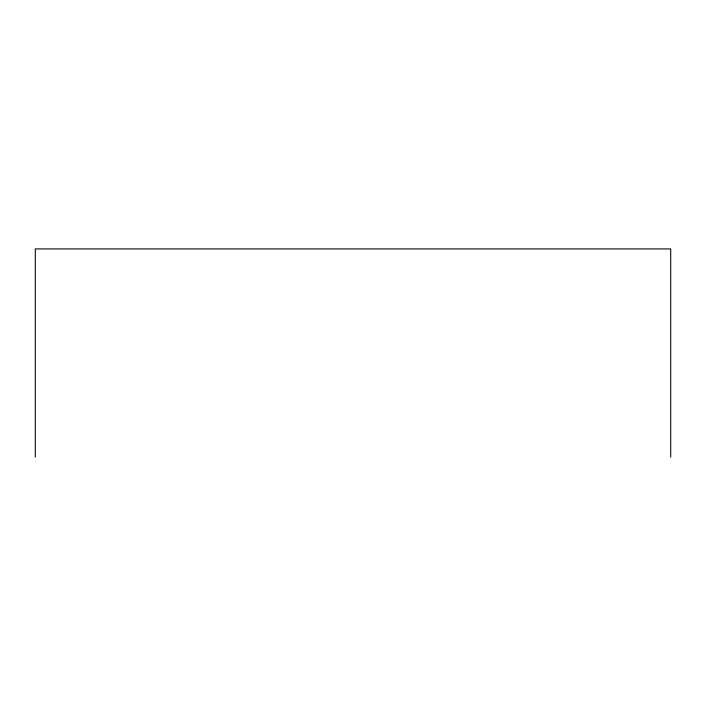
<?xml version="1.0" encoding="UTF-8"?>
<svg xmlns="http://www.w3.org/2000/svg" width="706" height="706" viewBox="0 0 706 706"><rect width="100%" height="100%" fill="white"/><g stroke="black" fill="none" stroke-linecap="round" stroke-linejoin="round"><path stroke-width="1.06" d="M670.7 457.082L670.7 248.918L35.3 248.918L35.3 457.082"/></g></svg>
